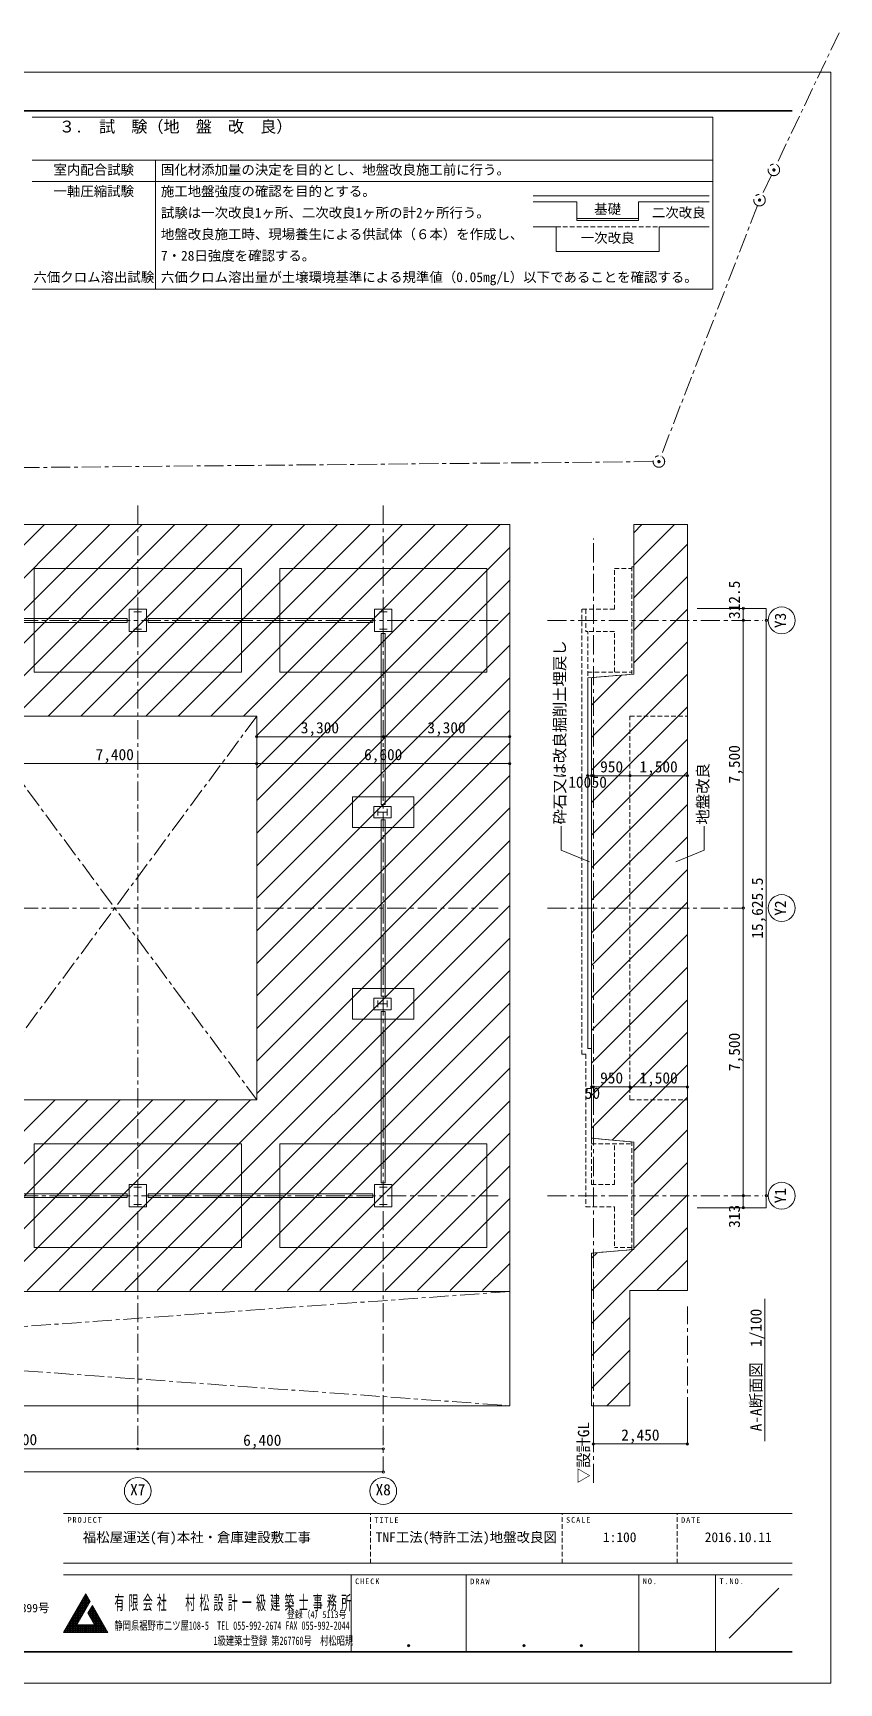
# Model space of a CAD drawing. Units: millimetres at full size, sheet at 1:100. Extents: x -86598 to 29917, y -21000 to 80716.
# Drawn here: x 8901 to 29917, y -21000 to 22021 of the extents above; entities that cross this region are included whole.
import ezdxf
from ezdxf.enums import TextEntityAlignment as Align

# ---------------------------------------------------------------- set-up
doc = ezdxf.new("R2010")
doc.units = ezdxf.units.MM
doc.header["$LTSCALE"] = 100
doc.header["$PDMODE"] = 32
doc.header["$PDSIZE"] = 60
doc.linetypes.add('CHAIN1', pattern=[8, 5, -1, 1, -1])
doc.linetypes.add('DASHED1', pattern=[1.8, 1.2, -0.6])
for name, color, linetype, lineweight in [('0-0_境界線', 4, 'Continuous', 5), ('0-1_', 4, 'Continuous', 5), ('0-2_', 4, 'Continuous', 5), ('0-3_', 2, 'Continuous', 18), ('0-4_', 7, 'CHAIN1', 9), ('0-7_寸法', 7, 'Continuous', 5), ('0-8_雑１', 4, 'Continuous', 5), ('0-E_補助線', 6, 'CHAIN1', 20), ('0-F_通り芯', 7, 'Continuous', 5), ('1-0_', 7, 'Continuous', 5), ('8-0_', 4, 'DASHED1', 5), ('8-1_', 2, 'Continuous', 18), ('8-7_寸法', 7, 'Continuous', 5), ('8-8_', 4, 'Continuous', 5), ('8-F_予備１', 4, 'CHAIN1', 5), ('F-0_', 2, 'Continuous', 18), ('F-F_', 7, 'Continuous', 9)]:
    doc.layers.add(name, color=color, linetype=linetype, lineweight=lineweight)
doc.layers.add('F-A_', color=5, linetype='Continuous')
doc.styles.add('ＭＳ ゴシック', font='')
doc.styles.get('ＭＳ ゴシック').set_extended_font_data('MS Gothic')

msp = doc.modelspace()

# ---------------------------------------------------------------- linework, layer by layer
at = {"layer": '0-0_境界線'}
for p, q in [((11408.6, 6995.2), (11408.6, 6415.2)), ((11408.6, 6995.2), (11858.6, 6995.2)), ((11733.6, 6930.2), (11533.6, 6930.2)), ((11633.6, 6930.2), (11633.6, 6480.2)), ((11858.6, 6995.2), (11858.6, 6415.2)), ((17808.6, 6995.2), (17808.6, 6415.2)), ((17808.6, 6995.2), (18258.6, 6995.2)), ((18133.6, 6930.2), (17933.6, 6930.2)), ((18033.6, 6930.2), (18033.6, 6480.2)), ((18258.6, 6995.2), (18258.6, 6415.2)), ((11733.6, 6480.2), (11533.6, 6480.2)), ((18133.6, 6480.2), (17933.6, 6480.2)), ((11408.6, 6415.2), (11858.6, 6415.2)), ((17808.6, 6415.2), (18258.6, 6415.2)), ((17786.6, 1855.2), (17786.6, 1555.2)), ((17786.6, 1855.2), (18236.6, 1855.2)), ((17889.6, 1617.7), (17889.6, 1792.7)), ((18133.6, 1617.7), (18133.6, 1792.7)), ((18236.6, 1855.2), (18236.6, 1555.2)), ((17786.6, 1555.2), (18236.6, 1555.2)), ((17889.6, 1705.2), (18133.6, 1705.2)), ((17786.6, -3144.8), (17786.6, -3444.8)), ((17786.6, -3144.8), (18236.6, -3144.8)), ((17889.6, -3207.3), (17889.6, -3382.3)), ((17889.6, -3294.8), (18133.6, -3294.8)), ((18133.6, -3207.3), (18133.6, -3382.3)), ((18236.6, -3144.8), (18236.6, -3444.8)), ((17786.6, -3444.8), (18236.6, -3444.8)), ((11408.6, -8004.8), (11408.6, -8584.8)), ((11408.6, -8004.8), (11858.6, -8004.8)), ((11733.6, -8069.8), (11533.6, -8069.8)), ((11633.6, -8069.8), (11633.6, -8519.8)), ((11858.6, -8004.8), (11858.6, -8584.8)), ((17808.6, -8004.8), (17808.6, -8584.8)), ((17808.6, -8004.8), (18258.6, -8004.8)), ((18133.6, -8069.8), (17933.6, -8069.8)), ((18033.6, -8069.8), (18033.6, -8519.8)), ((18258.6, -8004.8), (18258.6, -8584.8)), ((11408.6, -8584.8), (11858.6, -8584.8)), ((11733.6, -8519.8), (11533.6, -8519.8)), ((17808.6, -8584.8), (18258.6, -8584.8)), ((18133.6, -8519.8), (17933.6, -8519.8))]:
    msp.add_line(p, q, dxfattribs=at)
at = {"layer": '0-1_'}
for p, q in [((14333.6, 8055.2), (14333.6, 5355.2)), ((20733.6, 8055.2), (20733.6, 5355.2)), ((14333.6, 5355.2), (8933.6, 5355.2)), ((20733.6, 5355.2), (15333.6, 5355.2)), ((17233.6, 2105.2), (17233.6, 1305.2)), ((17233.6, 2105.2), (18833.6, 2105.2)), ((18833.6, 2105.2), (18833.6, 1305.2)), ((17233.6, 1305.2), (18833.6, 1305.2)), ((17233.6, -2894.8), (18833.6, -2894.8)), ((17233.6, -2894.8), (17233.6, -3694.8)), ((18833.6, -2894.8), (18833.6, -3694.8)), ((17233.6, -3694.8), (18833.6, -3694.8)), ((14333.6, -6944.8), (14333.6, -9644.8)), ((20733.6, -6944.8), (20733.6, -9644.8)), ((14333.6, -9644.8), (8933.6, -9644.8)), ((20733.6, -9644.8), (15333.6, -9644.8))]:
    msp.add_line(p, q, dxfattribs=at)
for points in [[(14333.6, 8055.2), (8933.6, 8055.2), (8933.6, 5355.2)], [(20733.6, 8055.2), (15333.6, 8055.2), (15333.6, 5355.2)], [(14333.6, -6944.8), (8933.6, -6944.8), (8933.6, -9644.8)], [(20733.6, -6944.8), (15333.6, -6944.8), (15333.6, -9644.8)]]:
    msp.add_lwpolyline(points, dxfattribs=at)
at = {"layer": '0-2_'}
for p, q in [((11358.6, 6755.2), (5008.6, 6755.2)), ((11358.6, 6655.2), (5008.6, 6655.2)), ((11358.6, 6655.2), (11358.6, 6755.2)), ((11908.6, 6655.2), (17758.6, 6655.2)), ((17758.6, 6655.2), (17758.6, 6755.2)), ((18083.6, 6365.2), (17983.6, 6365.2)), ((17983.6, 1905.2), (17983.6, 6365.2)), ((18083.6, 1905.2), (18083.6, 6365.2)), ((17983.6, 1905.2), (18083.6, 1905.2)), ((18083.6, 1505.2), (18083.6, -3094.8)), ((17983.6, -3094.8), (18083.6, -3094.8)), ((18083.6, -3494.8), (18083.6, -7954.8)), ((17983.6, -7954.8), (18083.6, -7954.8)), ((11358.6, -8244.8), (5008.6, -8244.8)), ((11358.6, -8344.8), (5008.6, -8344.8)), ((11358.6, -8344.8), (11358.6, -8244.8)), ((11908.6, -8344.8), (17758.6, -8344.8)), ((17758.6, -8344.8), (17758.6, -8244.8))]:
    msp.add_line(p, q, dxfattribs=at)
for points in [[(11908.6, 6655.2), (11908.6, 6755.2), (17758.6, 6755.2)], [(18083.6, 1505.2), (17983.6, 1505.2), (17983.6, -3094.8)], [(18083.6, -3494.8), (17983.6, -3494.8), (17983.6, -7954.8)], [(11908.6, -8344.8), (11908.6, -8244.8), (17758.6, -8244.8)]]:
    msp.add_lwpolyline(points, dxfattribs=at)
at = {"layer": '0-3_'}
for p, q in [((21333.6, 9205.2), (-20066.4, 9205.2)), ((21333.6, 9205.2), (21333.6, -13769.8)), ((14733.6, 4205.2), (7333.6, 4205.2)), ((14733.6, 4205.2), (14733.6, -5794.8)), ((14733.6, -5794.8), (7333.6, -5794.8)), ((21333.6, -10794.8), (-20066.4, -10794.8)), ((21333.6, -13769.8), (-20066.4, -13769.8))]:
    msp.add_line(p, q, dxfattribs=at)
at = {"layer": '0-4_'}
for p, q in [((14733.6, 4205.2), (7333.6, -5794.8)), ((7333.6, 4205.2), (14733.6, -5794.8)), ((21333.6, -10794.8), (-20066.4, -13769.8)), ((-20066.4, -10794.8), (21333.6, -13769.8))]:
    msp.add_line(p, q, dxfattribs=at)
at = {"layer": '0-7_寸法', "color": 4}
for p, q in [((14733.6, 3673.3), (18033.6, 3673.3)), ((18033.6, 3673.3), (21333.6, 3673.3)), ((14733.6, 2973.3), (7333.6, 2973.3)), ((21333.6, 2973.3), (14733.6, 2973.3)), ((-24966.4, -14894.8), (18033.6, -14894.8)), ((-24966.4, -15494.8), (18033.6, -15494.8))]:
    msp.add_line(p, q, dxfattribs=at)
for centre in [(11633.6, -14894.8), (18033.6, -14894.8), (18033.6, -15494.8)]:
    msp.add_circle(centre, 30, dxfattribs=at)
at = {"layer": '0-7_寸法'}
for p in [(14733.6, 3673.3), (18033.6, 3673.3), (21333.6, 3673.3), (14733.6, 2973.3), (21333.6, 2973.3)]:
    msp.add_point(p, dxfattribs=at)
at = {"layer": '0-8_雑１'}
for p, q in [((4205.2, 4205.2), (9205.2, 9205.2)), ((4333.6, 1788), (11750.8, 9205.2)), ((4333.6, 2636.5), (10902.3, 9205.2)), ((4333.6, 3485), (10053.8, 9205.2)), ((7599.3, 4205.2), (12599.3, 9205.2)), ((8447.9, 4205.2), (13447.9, 9205.2)), ((9296.4, 4205.2), (14296.4, 9205.2)), ((10144.9, 4205.2), (15144.9, 9205.2)), ((10993.5, 4205.2), (15993.5, 9205.2)), ((11842, 4205.2), (16842, 9205.2)), ((12690.5, 4205.2), (17690.5, 9205.2)), ((13539, 4205.2), (18539, 9205.2)), ((14387.6, 4205.2), (19387.6, 9205.2)), ((14733.6, 2854.2), (21084.6, 9205.2)), ((14733.6, 3702.7), (20236.1, 9205.2)), ((14733.6, 2005.6), (21333.6, 8605.6)), ((14733.6, 1157.1), (21333.6, 7757.1)), ((14733.6, 308.6), (21333.6, 6908.6)), ((14733.6, -539.9), (21333.6, 6060.1)), ((14733.6, -1388.5), (21333.6, 5211.5)), ((14733.6, -2237), (21333.6, 4363)), ((14733.6, -3085.5), (21333.6, 3514.5)), ((14733.6, -3934.1), (21333.6, 2665.9)), ((14733.6, -4782.6), (21333.6, 1817.4)), ((14733.6, -5631.1), (21333.6, 968.9)), ((10443.4, -10769.8), (21333.6, 120.4)), ((11292, -10769.8), (21333.6, -728.2)), ((12140.5, -10769.8), (21333.6, -1576.7)), ((12989, -10769.8), (21333.6, -2425.2)), ((13837.5, -10769.8), (21333.6, -3273.8)), ((14686.1, -10769.8), (21333.6, -4122.3)), ((15534.6, -10769.8), (21333.6, -4970.8)), ((4503.7, -10769.8), (9478.7, -5794.8)), ((5352.3, -10769.8), (10327.3, -5794.8)), ((6200.8, -10769.8), (11175.8, -5794.8)), ((7049.3, -10769.8), (12024.3, -5794.8)), ((7897.8, -10769.8), (12872.8, -5794.8)), ((8746.4, -10769.8), (13721.4, -5794.8)), ((9594.9, -10769.8), (14569.9, -5794.8)), ((16383.1, -10769.8), (21333.6, -5819.3)), ((17231.7, -10769.8), (21333.6, -6667.9)), ((18080.2, -10769.8), (21333.6, -7516.4)), ((18928.7, -10769.8), (21333.6, -8364.9)), ((19777.2, -10769.8), (21333.6, -9213.4)), ((20625.8, -10769.8), (21333.6, -10062))]:
    msp.add_line(p, q, dxfattribs=at)
at = {"layer": '0-E_補助線'}
for p, q in [((29917, 22021.2), (28283.8, 18586.7)), ((28154.9, 18315.7), (27909.2, 17799.3)), ((27790.9, 17523.8), (25275.4, 10987)), ((25071.6, 10845.6), (1686.9, 10625))]:
    msp.add_line(p, q, dxfattribs=at)
for centre in [(28219.4, 18451.2), (27844.8, 17663.8), (25221.6, 10847.1)]:
    msp.add_circle(centre, 150, dxfattribs=at)
for p in [(28219.4, 18451.2), (27844.8, 17663.8), (25221.6, 10847.1)]:
    msp.add_point(p, dxfattribs=at)
at = {"layer": '0-F_通り芯', "color": 4, "linetype": 'CHAIN1'}
for p, q in [((11633.6, 9705.2), (11633.6, -14894.8)), ((18033.6, 9705.2), (18033.6, -15494.8)), ((21033.6, 6705.2), (-28966.4, 6705.2)), ((21033.6, -794.8), (-27866.4, -794.8)), ((21033.6, -8294.8), (-28966.4, -8294.8))]:
    msp.add_line(p, q, dxfattribs=at)
at = {"layer": '0-F_通り芯', "color": 3, "lineweight": 13}
msp.add_line((27986, -10981.8), (27986, -14693.9), dxfattribs=at)
for centre in [(11633.6, -15994.8), (18033.6, -15994.8)]:
    msp.add_circle(centre, 350, dxfattribs=at)
at = {"layer": '1-0_', "color": 2, "lineweight": 18}
for p, q in [((26629.3, 19825), (8876.4, 19825)), ((26629.3, 15345), (26629.3, 19825)), ((26629.3, 18705), (8876.4, 18705)), ((26629.3, 15345), (8876.4, 15345))]:
    msp.add_line(p, q, dxfattribs=at)
at = {"layer": '1-0_', "color": 4}
for p, q in [((12096.4, 18705), (12096.4, 15345)), ((26629.3, 18145), (8876.4, 18145))]:
    msp.add_line(p, q, dxfattribs=at)
at = {"layer": '1-0_', "color": 3, "lineweight": 13}
for p, q in [((21947, 17777.7), (26530.8, 17777.7)), ((21947, 17616.5), (23078, 17616.5)), ((23078, 17132.6), (23078, 17616.5)), ((24690.8, 17616.5), (26530.8, 17616.5)), ((24690.8, 17132.6), (24690.8, 17616.5)), ((21947, 16971.3), (22540.4, 16971.3)), ((22540.4, 16971.3), (22540.4, 16326.2)), ((23078, 17186.4), (24690.8, 17186.4)), ((23078, 17132.6), (24690.8, 17132.6)), ((25228.4, 16971.3), (26530.8, 16971.3)), ((25228.4, 16971.3), (25228.4, 16326.2)), ((25228.4, 16326.2), (22540.4, 16326.2))]:
    msp.add_line(p, q, dxfattribs=at)
at = {"layer": '1-0_', "color": 3, "linetype": 'DASHED1', "lineweight": 13}
msp.add_line((22540.4, 16971.3), (25228.4, 16971.3), dxfattribs=at)
at = {"layer": '8-0_'}
for p, q in [((24064.1, 8055.2), (24514.1, 8055.2)), ((24064.1, 6995.2), (24064.1, 8055.2)), ((24514.1, 8105.2), (24564.1, 8105.2)), ((24514.1, 8105.2), (24514.1, 5301.1)), ((24564.1, 8105.2), (24564.1, 5305.2)), ((24064.1, 6995.2), (23214.1, 6995.2)), ((23214.1, -4607.3), (23214.1, 6995.2)), ((24064.1, 6415.2), (23364.1, 6415.2)), ((23364.1, -4457.3), (23364.1, 6415.2)), ((24064.1, 5355.2), (24064.1, 6415.2)), ((23364.1, 5355.2), (24514.1, 5355.2)), ((24564.1, 5305.2), (23364.1, 5205.2)), ((23364.1, -4457.3), (23464.1, -4457.3)), ((23464.1, -8004.8), (23464.1, -4457.3)), ((24564.1, -6894.8), (23464.1, -6794.8)), ((23464.1, -6944.8), (24514.1, -6944.8)), ((24064.1, -8004.8), (24064.1, -6944.8)), ((24514.1, -9694.8), (24514.1, -6890.2)), ((24564.1, -6894.8), (24564.1, -9694.8)), ((23464.1, -8004.8), (24064.1, -8004.8)), ((23314.1, -8584.8), (24064.1, -8584.8)), ((24064.1, -8584.8), (24064.1, -9644.8)), ((24564.1, -9694.8), (23464.1, -9794.8)), ((24514.1, -9644.8), (24064.1, -9644.8)), ((24514.1, -9694.8), (24564.1, -9694.8))]:
    msp.add_line(p, q, dxfattribs=at)
for points in [[(23314.1, 6995.2), (23314.1, 6415.2), (23364.1, 6415.2)], [(23214.1, -4607.3), (23314.1, -4607.3), (23314.1, -8584.8)]]:
    msp.add_lwpolyline(points, dxfattribs=at)
at = {"layer": '8-1_'}
for p, q in [((25964.1, 9205.2), (25964.1, -10769.8)), ((23464.1, -6794.8), (23464.1, 5213.6)), ((24564.1, -6894.8), (23464.1, -6794.8)), ((23464.1, -9794.8), (23464.1, -13769.8)), ((24464.1, -13769.8), (24464.1, -10769.8)), ((25964.1, -10769.8), (24464.1, -10769.8)), ((23464.1, -13769.8), (24464.1, -13769.8))]:
    msp.add_line(p, q, dxfattribs=at)
at = {"layer": '8-1_', "linetype": 'DASHED1'}
for p, q in [((24464.1, 4205.2), (25964.1, 4205.2)), ((24464.1, -5794.8), (24464.1, 4205.2)), ((24464.1, -5794.8), (25964.1, -5794.8))]:
    msp.add_line(p, q, dxfattribs=at)
at = {"layer": '8-1_'}
for points in [[(24564.1, 5305.2), (24564.1, 9205.2), (25964.1, 9205.2)], [(23464.1, -4457.3), (23364.1, -4457.3), (23364.1, 5205.2), (24564.1, 5305.2)], [(24564.1, -6894.8), (24564.1, -9694.8), (23464.1, -9794.8)]]:
    msp.add_lwpolyline(points, dxfattribs=at)
at = {"layer": '8-7_寸法', "color": 4}
for p, q in [((26221.9, 7017.7), (28021.9, 7017.7)), ((27421.9, 6705.2), (27421.9, 7017.7)), ((28021.9, -8607.8), (28021.9, 7017.7)), ((27421.9, 6705.2), (27421.9, -794.8)), ((23364.1, 2654.9), (23464.1, 2654.9)), ((23464.1, 2654.9), (23514.1, 2654.9)), ((23514.1, 2654.9), (24464.1, 2654.9)), ((24464.1, 2654.9), (25964.1, 2654.9)), ((27421.9, -8294.8), (27421.9, -794.8)), ((23464.1, -5456.9), (23514.1, -5456.9)), ((23514.1, -5456.9), (24464.1, -5456.9)), ((24464.1, -5456.9), (25964.1, -5456.9)), ((27421.9, -8294.8), (27421.9, -8607.8)), ((26221.9, -8607.8), (28021.9, -8607.8)), ((23514.1, -14767.4), (23514.1, -14046.6)), ((25964.1, -14767.4), (25964.1, -14046.6)), ((23514.1, -14767.4), (25964.1, -14767.4))]:
    msp.add_line(p, q, dxfattribs=at)
for centre in [(27421.9, 7017.7), (27421.9, 6705.2), (28021.9, 6705.2), (27421.9, -794.8), (27421.9, -8294.8), (27421.9, -8607.8), (28021.9, -8294.8)]:
    msp.add_circle(centre, 30, dxfattribs=at)
at = {"layer": '8-7_寸法'}
for p in [(23364.1, 2654.9), (23464.1, 2654.9), (23514.1, 2654.9), (24464.1, 2654.9), (25964.1, 2654.9), (23464.1, -5456.9), (23514.1, -5456.9), (24464.1, -5456.9), (25964.1, -5456.9), (23514.1, -14767.4), (25964.1, -14767.4)]:
    msp.add_point(p, dxfattribs=at)
at = {"layer": '8-8_'}
for p, q in [((24564.1, 8993.1), (24776.1, 9205.2)), ((24564.1, 8144.6), (25624.7, 9205.2)), ((24564.1, 7296.1), (25964.1, 8696.1)), ((24564.1, 6447.6), (25964.1, 7847.6)), ((24564.1, 5599), (25964.1, 6999)), ((23464.1, 3650.5), (25964.1, 6150.5)), ((23464.1, 2802), (25964.1, 5302)), ((23464.1, 4499), (24243.5, 5278.5)), ((23464.1, 1953.4), (25964.1, 4453.4)), ((23464.1, 1104.9), (25964.1, 3604.9)), ((23464.1, 256.4), (25964.1, 2756.4)), ((23464.1, -592.1), (25964.1, 1907.9)), ((23464.1, -1440.7), (25964.1, 1059.3)), ((23464.1, -2289.2), (25964.1, 210.8)), ((23464.1, -3137.7), (25964.1, -637.7)), ((23464.1, -3986.3), (25964.1, -1486.3)), ((23464.1, -4834.8), (25964.1, -2334.8)), ((23464.1, -5683.3), (25964.1, -3183.3)), ((23464.1, -6531.8), (25964.1, -4031.8)), ((24000.8, -6843.6), (25964.1, -4880.4)), ((24564.1, -7128.9), (25964.1, -5728.9)), ((24564.1, -7977.4), (25964.1, -6577.4)), ((24564.1, -8825.9), (25964.1, -7425.9)), ((24564.1, -9674.5), (25964.1, -8274.5)), ((23464.1, -11623), (25964.1, -9123)), ((23464.1, -10774.5), (24541.7, -9696.8)), ((23464.1, -9925.9), (23608.3, -9781.7)), ((25165.8, -10769.8), (25964.1, -9971.5)), ((23464.1, -12471.5), (24464.1, -11471.5)), ((23464.1, -13320.1), (24464.1, -12320.1)), ((23862.9, -13769.8), (24464.1, -13168.6))]:
    msp.add_line(p, q, dxfattribs=at)
at = {"layer": '8-8_', "color": 7, "lineweight": 9}
for p, q in [((26405.6, 717.7), (26405.6, 1339.6)), ((25659.3, 406.7), (26405.6, 717.7))]:
    msp.add_line(p, q, dxfattribs=at)
msp.add_lwpolyline([(23414.9, 406.7), (22668.7, 717.7), (22668.7, 1339.6)], dxfattribs=at)
at = {"layer": '8-F_予備１'}
for p, q in [((23514.1, -15783.6), (23514.1, 8844.8)), ((22314.1, 6705.2), (27921.9, 6705.2)), ((22314.1, -794.8), (27421.9, -794.8)), ((22314.1, -8294.8), (27921.9, -8294.8)), ((25964.1, -14046.6), (25964.1, -11184.7))]:
    msp.add_line(p, q, dxfattribs=at)
at = {"layer": '8-F_予備１', "color": 3, "linetype": 'Continuous', "lineweight": 13}
for centre in [(28421.9, 6705.2), (28421.9, -794.8), (28421.9, -8294.8)]:
    msp.add_circle(centre, 350, dxfattribs=at)
at = {"layer": 'F-0_'}
for p, q in [((28700, 20000), (-28700, 20000)), ((28700, 19990), (-28700, 19990)), ((28700, 19980), (-28700, 19980)), ((28700, -16579.2), (9700, -16579.2)), ((28700, -17879.2), (9700, -17879.2)), ((28700, -18179.2), (9700, -18179.2)), ((17200, -20179.2), (17200, -18179.2)), ((20200, -20179.2), (20200, -18179.2)), ((24700, -20179.2), (24700, -18179.2)), ((26700, -20179.2), (26700, -18179.2)), ((10277.3, -18679.2), (9700, -19679.2)), ((10392.8, -18879.2), (10046.4, -19479.2)), ((10133, -18929.2), (10363.9, -18929.2)), ((10150, -19299.9), (10150, -18899.9)), ((10150.3, -18899.2), (10381.3, -18899.2)), ((10167.6, -18869.2), (10387, -18869.2)), ((10180, -19247.9), (10180, -18847.9)), ((10185, -18839.2), (10369.7, -18839.2)), ((10202.3, -18809.2), (10352.4, -18809.2)), ((10210, -19195.9), (10210, -18795.9)), ((10219.6, -18779.2), (10335.1, -18779.2)), ((10236.9, -18749.2), (10317.8, -18749.2)), ((10240, -19144), (10240, -18744)), ((10254.3, -18719.2), (10300.4, -18719.2)), ((10270, -19092), (10270, -18692)), ((10271.6, -18689.2), (10283.1, -18689.2)), ((10277.3, -18679.2), (10392.8, -18879.2)), ((10300, -19040), (10300, -18718.4)), ((10330, -18988.1), (10330, -18770.4)), ((10360, -18936.1), (10360, -18822.3)), ((10390, -18884.1), (10390, -18874.3)), ((9890.5, -19349.2), (10121.5, -19349.2)), ((9907.8, -19319.2), (10138.8, -19319.2)), ((9910, -19679.2), (9910, -19315.6)), ((9925.2, -19289.2), (10156.1, -19289.2)), ((9940, -19679.2), (9940, -19263.6)), ((9942.5, -19259.2), (10173.4, -19259.2)), ((9959.8, -19229.2), (10190.7, -19229.2)), ((9970, -19679.2), (9970, -19211.6)), ((9977.1, -19199.2), (10208.1, -19199.2)), ((9994.4, -19169.2), (10225.4, -19169.2)), ((10000, -19679.2), (10000, -19159.7)), ((10011.8, -19139.2), (10242.7, -19139.2)), ((10029.1, -19109.2), (10260, -19109.2)), ((10030, -19679.2), (10030, -19107.7)), ((10046.4, -19079.2), (10277.3, -19079.2)), ((10060, -19455.8), (10060, -19055.8)), ((10063.7, -19049.2), (10294.7, -19049.2)), ((10081, -19019.2), (10312, -19019.2)), ((10090, -19403.8), (10090, -19003.8)), ((10098.4, -18989.2), (10329.3, -18989.2)), ((10115.7, -18959.2), (10346.6, -18959.2)), ((10120, -19351.8), (10120, -18951.8)), ((10340.9, -19169.2), (10560.2, -19169.2)), ((10346.6, -19199.2), (10577.6, -19199.2)), ((10358.2, -19139.2), (10542.9, -19139.2)), ((10360, -19222.3), (10360, -19136.1)), ((10363.9, -19229.2), (10594.9, -19229.2)), ((10375.5, -19109.2), (10525.6, -19109.2)), ((10381.3, -19259.2), (10612.2, -19259.2)), ((10390, -19274.3), (10390, -19084.1)), ((10392.8, -19079.2), (10508.3, -19079.2)), ((10398.6, -19289.2), (10629.5, -19289.2)), ((10410.1, -19049.2), (10491, -19049.2)), ((10415.9, -19319.2), (10646.9, -19319.2)), ((10420, -19326.3), (10420, -19032.2)), ((10427.5, -19019.2), (10473.6, -19019.2)), ((10433.2, -19349.2), (10664.2, -19349.2)), ((10444.8, -18989.2), (10456.3, -18989.2)), ((10450, -19378.2), (10450, -18980.2)), ((10450.5, -18979.2), (10854.7, -19679.2)), ((10480, -19430.2), (10480, -19030.2)), ((10510, -19679.2), (10510, -19082.2)), ((10540, -19679.2), (10540, -19134.1)), ((10570, -19679.2), (10570, -19186.1)), ((10600, -19679.2), (10600, -19238)), ((10630, -19679.2), (10630, -19290)), ((10660, -19679.2), (10660, -19342)), ((9700, -19679.2), (10854.7, -19679.2)), ((9717.3, -19649.2), (10837.4, -19649.2)), ((9729.9, -19679.2), (9729.9, -19627.4)), ((9734.6, -19619.2), (10820.1, -19619.2)), ((9752, -19589.2), (10802.7, -19589.2)), ((9759.9, -19679.2), (9759.9, -19575.4)), ((9769.3, -19559.2), (10785.4, -19559.2)), ((9786.6, -19529.2), (10768.1, -19529.2)), ((9790, -19679.2), (9790, -19523.4)), ((9803.9, -19499.2), (10750.8, -19499.2)), ((9819.9, -19679.2), (9819.9, -19471.5)), ((9821.2, -19469.2), (10052.2, -19469.2)), ((9838.6, -19439.2), (10069.5, -19439.2)), ((9850, -19679.2), (9850, -19419.5)), ((9855.9, -19409.2), (10086.8, -19409.2)), ((9873.2, -19379.2), (10104.1, -19379.2)), ((9879.9, -19679.2), (9879.9, -19367.5)), ((10046.4, -19479.2), (10508.3, -19479.2)), ((10060, -19679.2), (10060, -19479.2)), ((10090, -19679.2), (10090, -19479.2)), ((10120, -19679.2), (10120, -19479.2)), ((10150, -19679.2), (10150, -19479.2)), ((10180, -19679.2), (10180, -19479.2)), ((10210, -19679.2), (10210, -19479.2)), ((10240, -19679.2), (10240, -19479.2)), ((10270, -19679.2), (10270, -19479.2)), ((10300, -19679.2), (10300, -19479.2)), ((10330, -19679.2), (10330, -19479.2)), ((10360, -19679.2), (10360, -19479.2)), ((10390, -19679.2), (10390, -19479.2)), ((10420, -19679.2), (10420, -19479.2)), ((10450, -19679.2), (10450, -19479.2)), ((10450.5, -19379.2), (10681.5, -19379.2)), ((10467.9, -19409.2), (10698.8, -19409.2)), ((10480, -19679.2), (10480, -19479.2)), ((10485.2, -19439.2), (10716.1, -19439.2)), ((10502.5, -19469.2), (10733.5, -19469.2)), ((10690, -19679.2), (10690, -19393.9)), ((10720, -19679.2), (10720, -19445.9)), ((10750, -19679.2), (10750, -19497.9)), ((10780, -19679.2), (10780, -19549.8)), ((10810, -19679.2), (10810, -19601.8)), ((10840, -19679.2), (10840, -19653.8)), ((28700, -20179.2), (-28700, -20179.2)), ((28700, -20189.2), (-28700, -20189.2)), ((28700, -20199.2), (-28700, -20199.2))]:
    msp.add_line(p, q, dxfattribs=at)
at = {"layer": 'F-0_', "linetype": 'DASHED1'}
for p, q in [((17700, -17879.2), (17700, -16579.2)), ((22700, -17879.2), (22700, -16579.2)), ((25700, -17879.2), (25700, -16579.2))]:
    msp.add_line(p, q, dxfattribs=at)
at = {"layer": 'F-0_', "color": 5, "lineweight": 5}
msp.add_line((28350, -18529.2), (27050, -19829.2), dxfattribs=at)
at = {"layer": 'F-0_'}
msp.add_lwpolyline([(10450.5, -18979.2), (10335.1, -19179.2), (10508.3, -19479.2)], dxfattribs=at)
for p in [(18700, -20029.2), (21700, -20029.2), (23200, -20029.2)]:
    msp.add_point(p, dxfattribs=at)
at = {"layer": 'F-F_'}
msp.add_lwpolyline([(-29700, 21000), (29700, 21000), (29700, -21000), (-29700, -21000)], close=True, dxfattribs=at)

# ---------------------------------------------------------------- texts
at = {"layer": '0-7_寸法', "style": 'ＭＳ ゴシック'}
for s, p in [('3,300', (15883.6, 3673.3)), ('3,300', (19183.6, 3673.3)), ('7,400', (10533.6, 2973.3)), ('6,600', (17533.6, 2973.3)), ('6,900', (8012.6, -14888.1)), ('6,400', (14380.4, -14902.6))]:
    msp.add_text(s, height=293.3, dxfattribs=at).set_placement(p, align=Align.BOTTOM_LEFT)
at = {"layer": '0-F_通り芯', "style": 'ＭＳ ゴシック'}
msp.add_text('A-A断面図\u30001/100', height=293.3, rotation=90, dxfattribs=at).set_placement((27986, -14437.8), align=Align.BOTTOM_LEFT)
for s, p in [('X7', (11433.6, -16194.8)), ('X8', (17833.6, -16194.8))]:
    msp.add_text(s, height=293.3, dxfattribs=at).set_placement(p, align=Align.BOTTOM_LEFT)
at = {"layer": '1-0_', "style": 'ＭＳ ゴシック'}
for s, height, p in [('３.\u3000試\u3000験（地\u3000盤\u3000改\u3000良）', 307.9, (9576.4, 19335)), ('室内配合試験', 256.6, (9436.4, 18250)), ('固化材添加量の決定を目的とし、地盤改良施工前に行う。', 256.6, (12236.4, 18250)), ('一軸圧縮試験', 256.6, (9436.4, 17690)), ('施工地盤強度の確認を目的とする。', 256.6, (12236.4, 17690)), ('試験は一次改良1ヶ所、二次改良1ヶ所の計2ヶ所行う。', 256.6, (12236.4, 17130)), ('基礎', 256.6, (23534.4, 17226.4)), ('二次改良', 256.6, (25038, 17132.4)), ('地盤改良施工時、現場養生による供試体（６本）を作成し、', 256.6, (12236.4, 16570)), ('一次改良', 256.6, (23184.4, 16473.8)), ('7・28日強度を確認する。', 256.6, (12236.4, 16010)), ('六価クロム溶出試験', 256.6, (8911.4, 15450)), ('六価クロム溶出量が土壌環境基準による規準値（0.05mg/L）以下であることを確認する。', 256.6, (12236.4, 15450))]:
    msp.add_text(s, height=height, dxfattribs=at).set_placement(p, align=Align.BOTTOM_LEFT)
at = {"layer": '8-7_寸法', "style": 'ＭＳ ゴシック'}
for s, p in [('312.5', (27421.9, 6743.2)), ('7,500', (27421.9, 2455.2)), ('15,625.5', (28021.9, -1595)), ('7,500', (27421.9, -5044.8)), ('313', (27421.9, -9133.3))]:
    msp.add_text(s, height=293.3, rotation=90, dxfattribs=at).set_placement(p, align=Align.BOTTOM_LEFT)
for s, p in [('950', (23689.1, 2654.9)), ('1,500', (24714.1, 2654.9)), ('100', (22858.1, 2254.9)), ('50', (23465.7, 2254.9)), ('950', (23689.1, -5456.9)), ('1,500', (24714.1, -5456.9)), ('50', (23289.1, -5856.9)), ('2,450', (24239.1, -14767.4))]:
    msp.add_text(s, height=293.3, dxfattribs=at).set_placement(p, align=Align.BOTTOM_LEFT)
at = {"layer": '8-8_', "color": 7, "style": 'ＭＳ ゴシック'}
for s, p in [('砕石又は改良掘削土埋戻し', (22870.4, 1383.1)), ('地盤改良', (26603.8, 1383.1))]:
    msp.add_text(s, height=293.3, rotation=90, dxfattribs=at).set_placement(p, align=Align.BOTTOM_LEFT)
at = {"layer": '8-F_予備１', "color": 7, "style": 'ＭＳ ゴシック'}
for s, p in [('Y3', (28621.9, 6505.2)), ('Y2', (28621.9, -994.8)), ('Y1', (28621.9, -8494.8)), ('▽設計GL', (23490.7, -15792.3))]:
    msp.add_text(s, height=293.3, rotation=90, dxfattribs=at).set_placement(p, align=Align.BOTTOM_LEFT)
at = {"layer": 'F-0_', "color": 5, "style": 'ＭＳ ゴシック'}
for s, p in [('福松屋運送(有)本社・倉庫建設敷工事', (10200, -17404.2)), ('TNF工法(特許工法)地盤改良図', (17837.5, -17404.2)), ('1:100', (23762.5, -17404.2)), ('2016.10.11', (26415.8, -17404.2))]:
    msp.add_text(s, height=256.6, dxfattribs=at).set_placement(p, align=Align.BOTTOM_LEFT)
at = {"layer": 'F-0_', "color": 5, "style": 'ＭＳ ゴシック', "width": 0.7}
for s, p in [('静岡県裾野市二ツ屋108-5\u3000TEL 055-992-2674 FAX 055-992-2044', (11024.3, -19679.2)), ('\u3000\u3000\u3000\u3000\u3000\u3000\u3000\u3000\u3000\u3000\u3000\u30001級建築士登録 第267760号\u3000村松昭規', (11024.3, -20073.8))]:
    msp.add_text(s, height=219.9, dxfattribs=at).set_placement(p, align=Align.BOTTOM_LEFT)
at = {"layer": 'F-0_', "color": 5, "attachment_point": 7, "style": 'ＭＳ ゴシック'}
for s, insert, char_height in [('\\T1.22;\\W0.9;PROJECT', (9800, -16824.2), 146.6), ('\\T1.22;\\W0.9;TITLE', (17800, -16824.2), 146.6), ('\\T1.22;\\W0.9;SCALE', (22800, -16824.2), 146.6), ('\\T1.22;\\W0.9;DATE', (25800, -16824.2), 146.6), ('\\T1.22;\\W0.9;CHECK', (17300, -18424.2), 146.6), ('\\T1.22;\\W0.95;DRAW', (20300, -18424.2), 146.6), ('\\T1.21;\\W0.95;NO.', (24800, -18424.2), 146.6), ('\\T1.22;\\W0.9;T.NO.', (26800, -18424.2), 146.6), ('\\T1.44;\\W0.5;有限会社\u3000村松設計一級建築士事務所', (11024.3, -19129.2), 366.6)]:
    msp.add_mtext(s, dxfattribs=dict(at, insert=insert, char_height=char_height))
at = {"layer": 'F-A_', "style": 'ＭＳ ゴシック', "width": 0.8}
msp.add_text('登録（4）5113号', height=183.3, dxfattribs=at).set_placement((15521.4, -19361.9), align=Align.BOTTOM_LEFT)
at = {"layer": 'F-F_', "style": 'ＭＳ ゴシック'}
msp.add_text('一級建築士事務所\u3000広島県知事登録第12(1)0899号', height=219.9, dxfattribs=at).set_placement((2585.1, -19221), align=Align.BOTTOM_LEFT)

doc.saveas('drawing.dxf')
